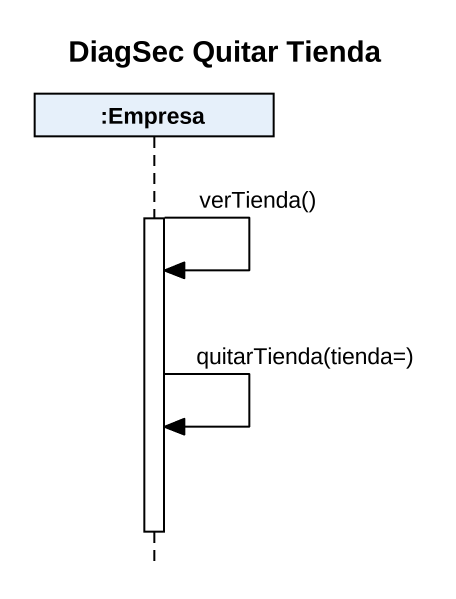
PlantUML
@startuml
title DiagSec Quitar Tienda
hide footbox
participant ":Empresa" as Empresa

activate Empresa
Empresa -> Empresa : verTienda()
Empresa -> Empresa : quitarTienda(tienda=)
deactivate Empresa
@enduml
